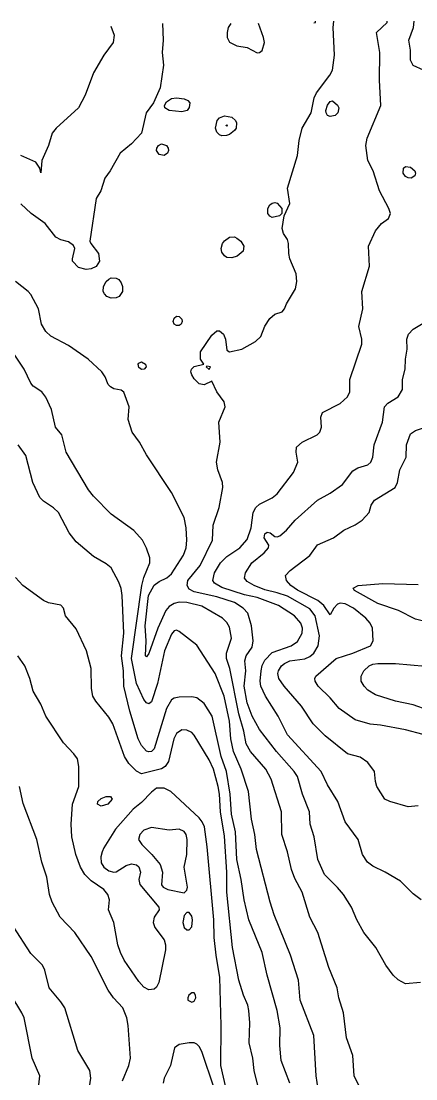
# Model space of a CAD drawing. Header units: inches. Extents: x 3311818 to 3313075, y 1372003 to 1372737.
# Drawn here: x 3311929.9 to 3311989.7, y 1372568 to 1372728.4 of the extents above; entities that cross this region are included whole.
import ezdxf

# ---------------------------------------------------------------- set-up
doc = ezdxf.new("R2010")
doc.units = ezdxf.units.IN
doc.header["$MEASUREMENT"] = 0

msp = doc.modelspace()

# ---------------------------------------------------------------- linework, layer by layer
for points, elevation in [([(3311990.4, 1372582.64), (3311988.11, 1372582.45), (3311986.97, 1372583.04), (3311986.26, 1372583.75), (3311985.15, 1372585.27), (3311983.6, 1372587.94), (3311981.8, 1372590.23), (3311980.73, 1372592.13), (3311979.93, 1372594.04), (3311978.69, 1372595.95), (3311977.82, 1372597.02), (3311975.83, 1372599), (3311974.83, 1372601.28), (3311974.27, 1372604.71), (3311973.67, 1372606.62), (3311973.54, 1372608.52), (3311972.5, 1372611.19), (3311971.72, 1372613.86), (3311971.23, 1372614.62), (3311968.55, 1372617.67), (3311966, 1372620.97), (3311964.89, 1372623.01), (3311964.1, 1372625.04), (3311963.68, 1372627.58), (3311963.92, 1372629.87), (3311963.76, 1372631.39), (3311963.96, 1372632.15), (3311964.86, 1372633.48), (3311965.04, 1372634.44), (3311964.76, 1372636.73), (3311964.21, 1372638.63), (3311963.52, 1372639.4), (3311962.19, 1372640.25), (3311959.52, 1372641.11), (3311956.09, 1372641.88), (3311955.33, 1372642.29), (3311955, 1372642.83), (3311955.13, 1372643.59), (3311957.01, 1372645.87), (3311958.87, 1372649.69), (3311958.97, 1372651.97), (3311959.87, 1372654.64), (3311960.41, 1372657.69), (3311960.36, 1372658.45), (3311959.67, 1372660.36), (3311959.47, 1372661.5), (3311960.02, 1372664.55), (3311959.84, 1372667.6), (3311960.79, 1372669.89), (3311960.65, 1372670.65), (3311959.52, 1372672.17), (3311958.76, 1372673.81), (3311957.62, 1372673.23), (3311956.86, 1372673.42), (3311956.09, 1372674.15), (3311955.71, 1372674.76), (3311955.6, 1372675.22), (3311955.68, 1372675.6), (3311956.09, 1372676.03), (3311957.55, 1372676.37), (3311957.05, 1372677.13), (3311957.04, 1372678.27), (3311958.76, 1372680.78), (3311959.52, 1372681.46), (3311959.91, 1372681.45), (3311960.52, 1372680.94), (3311960.82, 1372680.18), (3311961.05, 1372678.51), (3311961.43, 1372678.26), (3311963.3, 1372678.65), (3311965.38, 1372679.8), (3311966.18, 1372680.56), (3311966.77, 1372682.13), (3311967.53, 1372683.3), (3311968.29, 1372683.94), (3311969.43, 1372684.33), (3311969.79, 1372684.75), (3311970.09, 1372685.51), (3311971.44, 1372687.8), (3311971.66, 1372688.94), (3311971.55, 1372690.09), (3311970.59, 1372692.37), (3311970.41, 1372693.14), (3311970.39, 1372694.66), (3311970.2, 1372695.28), (3311969.64, 1372696.18), (3311969.44, 1372696.95), (3311969.72, 1372698.85), (3311970.59, 1372700.76), (3311970.21, 1372703.05), (3311971.76, 1372708), (3311971.99, 1372710.29), (3311972.44, 1372712.19), (3311973.82, 1372714.48), (3311974.29, 1372716.77), (3311974.61, 1372717.53), (3311976.62, 1372720.2), (3311977.03, 1372720.96), (3311977.34, 1372723.25), (3311977.13, 1372727.44), (3311977.23, 1372728.39)], 4499), ([(3311990.49, 1372595.18), (3311989.25, 1372596.07), (3311987.35, 1372598), (3311985.04, 1372599.38), (3311983.15, 1372600.29), (3311982.34, 1372600.9), (3311981.61, 1372602.04), (3311980.93, 1372604.33), (3311978.97, 1372607), (3311977.87, 1372610.05), (3311976.29, 1372612.59), (3311975.33, 1372614.62), (3311970.2, 1372620.19), (3311968.8, 1372623.01), (3311966.9, 1372626.06), (3311966.2, 1372627.58), (3311966.06, 1372628.34), (3311966.22, 1372629.87), (3311966.38, 1372630.71), (3311966.77, 1372631.52), (3311967.91, 1372632.65), (3311970.79, 1372633.68), (3311971.72, 1372634.34), (3311972.46, 1372635.58), (3311972.52, 1372636.35), (3311972.26, 1372637.11), (3311971.27, 1372638.25), (3311968.86, 1372639.78), (3311965.62, 1372641), (3311963.72, 1372641.42), (3311960.29, 1372642.53), (3311959.14, 1372643.17), (3311958.91, 1372643.59), (3311959.18, 1372644.73), (3311960.07, 1372646.26), (3311961.05, 1372647.2), (3311962.99, 1372648.54), (3311964.1, 1372649.79), (3311964.7, 1372651.59), (3311965.02, 1372653.88), (3311965.43, 1372654.64), (3311966, 1372655.18), (3311967.91, 1372656.12), (3311968.67, 1372656.72), (3311971.12, 1372659.98), (3311971.8, 1372661.5), (3311971.54, 1372663.03), (3311971.59, 1372663.79), (3311972.44, 1372664.55), (3311974.73, 1372665.69), (3311975.13, 1372666.07), (3311975.4, 1372666.84), (3311975.3, 1372668.36), (3311975.53, 1372669.06), (3311978.2, 1372670.42), (3311979.3, 1372671.41), (3311979.67, 1372672.17), (3311979.67, 1372674.08), (3311981.51, 1372679.41), (3311981.49, 1372680.18), (3311981.03, 1372682.08), (3311981.63, 1372684.75), (3311981.47, 1372687.42), (3311982.63, 1372691.23), (3311982.5, 1372694.28), (3311983.54, 1372696.6), (3311984.45, 1372697.71), (3311985.51, 1372698.47), (3311985.83, 1372699.23), (3311985.6, 1372700), (3311984.18, 1372702.66), (3311983.19, 1372705.71), (3311982.4, 1372707.24), (3311982.1, 1372709.52), (3311982.28, 1372710.67), (3311984.35, 1372715.62), (3311984.17, 1372719.43), (3311984.2, 1372723.63), (3311983.69, 1372726.68), (3311985.31, 1372728.2), (3311985.31, 1372728.39)], 4500), ([(3311974.2, 1372728.13), (3311974.47, 1372728.2), (3311974.47, 1372728.39)], 4498), ([(3311990.81, 1372720.96), (3311989.25, 1372721.68), (3311988.84, 1372722.48), (3311988.85, 1372724.01), (3311988.62, 1372725.53), (3311989.32, 1372727.44), (3311989.44, 1372728.39)], 4501), ([(3311951.26, 1372728.01), (3311951.41, 1372725.53), (3311951.25, 1372723.63), (3311951.43, 1372721.72), (3311950.91, 1372718.29), (3311949.93, 1372716), (3311948.83, 1372714.48), (3311948.09, 1372711.43), (3311946.57, 1372709.77), (3311944.85, 1372708.38), (3311943.34, 1372705.71), (3311942.53, 1372704.57), (3311941.96, 1372702.66), (3311941.23, 1372701.49), (3311940.27, 1372695.04), (3311940.4, 1372694.66), (3311941.6, 1372693.14), (3311941.73, 1372691.99), (3311941.23, 1372691.17), (3311940.47, 1372690.83), (3311939.7, 1372690.74), (3311938.56, 1372691.03), (3311937.66, 1372691.99), (3311937.63, 1372692.37), (3311938.02, 1372693.9), (3311937.8, 1372694.4), (3311937.04, 1372694.93), (3311935.89, 1372695.23), (3311935.13, 1372695.66), (3311933.51, 1372697.71), (3311931.4, 1372699.23), (3311929.8, 1372700.68)], 4499), ([(3311943.45, 1372727.63), (3311943.94, 1372726.29), (3311943.82, 1372725.15), (3311942.37, 1372723.23), (3311940.85, 1372720.58), (3311939.55, 1372717.15), (3311938.54, 1372715.24), (3311935.19, 1372712.19), (3311934.56, 1372711.43), (3311934.01, 1372709.52), (3311933.02, 1372707.24), (3311932.84, 1372705.41), (3311932.69, 1372706.09), (3311932.08, 1372706.99), (3311929.82, 1372708)], 4500), ([(3311961.62, 1372728.04), (3311961.24, 1372727.44), (3311961.1, 1372726.68), (3311961.08, 1372725.91), (3311961.43, 1372725.2), (3311962.57, 1372724.66), (3311964.1, 1372724.38), (3311965.62, 1372723.6), (3311966, 1372723.66), (3311966.38, 1372723.96), (3311966.74, 1372725.15), (3311966.61, 1372725.91), (3311965.85, 1372728.01)], 4498), ([(3311955, 1372714.86), (3311954.19, 1372714.64), (3311952.28, 1372714.84), (3311951.66, 1372715.24), (3311951.59, 1372715.62), (3311951.9, 1372716.18), (3311952.66, 1372716.64), (3311953.43, 1372716.76), (3311954.57, 1372716.63), (3311955.11, 1372716.38), (3311955.41, 1372716), (3311955.33, 1372715.3), (3311955, 1372714.86)], 4499), ([(3311977.43, 1372714.1), (3311976.68, 1372713.93), (3311976.29, 1372714.1), (3311976.07, 1372714.48), (3311976.03, 1372714.86), (3311976.29, 1372715.63), (3311976.68, 1372716.19), (3311977.06, 1372716.29), (3311977.82, 1372715.65), (3311978, 1372715.24), (3311977.85, 1372714.48), (3311977.43, 1372714.1)], 4500), ([(3311960.98, 1372711.05), (3311960.29, 1372711), (3311959.91, 1372711.15), (3311959.52, 1372711.57), (3311959.32, 1372712.19), (3311959.56, 1372713.34), (3311959.91, 1372713.74), (3311960.67, 1372714.05), (3311961.81, 1372713.81), (3311962.33, 1372713.34), (3311962.5, 1372712.95), (3311962.43, 1372712.19), (3311962.17, 1372711.81), (3311961.43, 1372711.21), (3311960.98, 1372711.05)], 4499), ([(3311961.12, 1372712.57), (3311961.05, 1372712.48), (3311960.87, 1372712.57), (3311961.05, 1372712.65), (3311961.12, 1372712.57)], 4500), ([(3311952.02, 1372708.38), (3311951.52, 1372708.03), (3311950.76, 1372708.19), (3311950.39, 1372708.76), (3311950.42, 1372709.14), (3311950.66, 1372709.52), (3311951.14, 1372709.77), (3311951.89, 1372709.52), (3311952.14, 1372709.14), (3311952.19, 1372708.76), (3311952.02, 1372708.38)], 4499), ([(3311988.94, 1372704.57), (3311988.49, 1372704.61), (3311988.11, 1372704.84), (3311987.77, 1372705.33), (3311987.79, 1372706.09), (3311988.11, 1372706.34), (3311988.87, 1372706.25), (3311989.5, 1372705.71), (3311989.62, 1372705.33), (3311989.53, 1372704.95), (3311988.94, 1372704.57)], 4501), ([(3311968.99, 1372698.85), (3311967.91, 1372698.6), (3311967.53, 1372698.8), (3311967.26, 1372699.23), (3311967.24, 1372700), (3311967.53, 1372700.52), (3311967.91, 1372700.81), (3311968.29, 1372700.9), (3311968.67, 1372700.79), (3311969.36, 1372700), (3311969.39, 1372699.23), (3311968.99, 1372698.85)], 4499), ([(3311962.61, 1372692.75), (3311961.81, 1372692.5), (3311961.05, 1372692.58), (3311960.67, 1372692.81), (3311960.29, 1372693.37), (3311960.18, 1372693.9), (3311960.39, 1372694.66), (3311960.67, 1372695.09), (3311961.43, 1372695.64), (3311962.19, 1372695.67), (3311962.57, 1372695.5), (3311963.14, 1372695.04), (3311963.61, 1372694.28), (3311963.51, 1372693.52), (3311962.61, 1372692.75)], 4499), ([(3311981.45, 1372566.22), (3311980.32, 1372568.5), (3311980.13, 1372571.55), (3311979.14, 1372574.22), (3311978.72, 1372578.03), (3311978.02, 1372580.32), (3311977.74, 1372581.84), (3311976.5, 1372584.89), (3311974.83, 1372590.23), (3311973.63, 1372592.54), (3311972.45, 1372596.33), (3311971.34, 1372598.38), (3311970.81, 1372599.76), (3311970.21, 1372602.43), (3311969.39, 1372605.09), (3311969.33, 1372608.52), (3311967.73, 1372613.48), (3311966.96, 1372615), (3311964.6, 1372617.67), (3311963.97, 1372618.81), (3311963.61, 1372620.72), (3311962.83, 1372623.39), (3311961.51, 1372630.25), (3311961, 1372631.77), (3311961, 1372632.54), (3311961.76, 1372634.82), (3311961.43, 1372636.53), (3311961.05, 1372637.21), (3311960.36, 1372637.87), (3311957.24, 1372639.7), (3311954.95, 1372640.26), (3311953.81, 1372640.29), (3311953.04, 1372640.11), (3311952.28, 1372639.64), (3311951.79, 1372639.01), (3311950.6, 1372636.35), (3311949.23, 1372632.5), (3311948.85, 1372632.03), (3311948.73, 1372632.15), (3311948.82, 1372634.44), (3311948.65, 1372636.73), (3311949.17, 1372641.3), (3311950, 1372642.85), (3311950.76, 1372643.45), (3311951.93, 1372643.97), (3311952.66, 1372644.61), (3311954.48, 1372647.4), (3311954.86, 1372648.54), (3311954.98, 1372649.69), (3311954.88, 1372651.59), (3311954.56, 1372653.12), (3311952.66, 1372656.9), (3311948.84, 1372662.64), (3311947.81, 1372664.55), (3311946.7, 1372666.07), (3311946.1, 1372667.98), (3311946.21, 1372669.89), (3311945.42, 1372672.13), (3311945.04, 1372672.45), (3311943.9, 1372672.63), (3311943.39, 1372672.94), (3311943.04, 1372673.32), (3311942.61, 1372674.46), (3311942.09, 1372675.22), (3311940.04, 1372677.13), (3311937.04, 1372679.19), (3311934.37, 1372680.64), (3311933.59, 1372681.32), (3311932.96, 1372682.46), (3311932.52, 1372684.75), (3311931.32, 1372686.95), (3311930.94, 1372687.42), (3311929.03, 1372688.94)], 4498), ([(3311944.72, 1372686.66), (3311944.28, 1372686.42), (3311943.52, 1372686.38), (3311942.86, 1372686.66), (3311942.48, 1372687.04), (3311942.31, 1372687.42), (3311942.35, 1372688.18), (3311942.73, 1372688.94), (3311943.14, 1372689.29), (3311943.52, 1372689.46), (3311944.28, 1372689.43), (3311944.66, 1372689.21), (3311945.04, 1372688.73), (3311945.24, 1372688.18), (3311945.24, 1372687.42), (3311944.72, 1372686.66)], 4499), ([(3311954.11, 1372682.46), (3311953.81, 1372682.26), (3311953.43, 1372682.23), (3311953.04, 1372682.44), (3311952.88, 1372682.84), (3311953.04, 1372683.38), (3311953.43, 1372683.64), (3311953.81, 1372683.61), (3311954.21, 1372683.23), (3311954.28, 1372682.84), (3311954.11, 1372682.46)], 4499), ([(3311990.01, 1372609.4), (3311988.49, 1372609.29), (3311985.73, 1372610.05), (3311984.99, 1372610.43), (3311983.76, 1372612.33), (3311983.55, 1372613.1), (3311983.43, 1372614.62), (3311982.39, 1372616.01), (3311981.25, 1372616.82), (3311979.34, 1372617.31), (3311975.91, 1372620.03), (3311974.12, 1372621.86), (3311972.36, 1372624.53), (3311969.72, 1372627.58), (3311968.93, 1372628.72), (3311968.77, 1372629.49), (3311968.85, 1372629.87), (3311969.34, 1372630.63), (3311969.78, 1372631.01), (3311970.58, 1372631.41), (3311972.86, 1372631.68), (3311973.63, 1372632.04), (3311974.22, 1372632.54), (3311974.89, 1372633.68), (3311975.07, 1372635.2), (3311974.43, 1372638.25), (3311973.63, 1372639.29), (3311970.2, 1372641.19), (3311968.67, 1372641.73), (3311966.77, 1372642.16), (3311965.19, 1372642.83), (3311964.1, 1372643.44), (3311963.72, 1372643.93), (3311963.84, 1372644.73), (3311964.8, 1372646.26), (3311966.69, 1372647.78), (3311967.34, 1372648.54), (3311967.42, 1372648.92), (3311966.7, 1372650.07), (3311966.77, 1372650.64), (3311967.15, 1372650.91), (3311967.58, 1372650.83), (3311968.29, 1372650.24), (3311968.67, 1372650.2), (3311969.05, 1372650.36), (3311970.07, 1372651.21), (3311971.37, 1372652.74), (3311974.77, 1372655.74), (3311976.68, 1372656.81), (3311978.58, 1372658.15), (3311980.11, 1372660.22), (3311980.87, 1372660.64), (3311982.39, 1372661.12), (3311982.83, 1372661.5), (3311983.14, 1372662.26), (3311983.36, 1372664.17), (3311984.62, 1372667.6), (3311984.92, 1372669.89), (3311985.44, 1372670.47), (3311986.99, 1372671.41), (3311987.67, 1372672.55), (3311987.67, 1372674.08), (3311988.05, 1372675.6), (3311988.11, 1372677.13), (3311988.38, 1372678.65), (3311988.33, 1372680.18), (3311988.57, 1372680.94), (3311989.25, 1372681.67), (3311991.54, 1372683.04)], 4501), ([(3311975.04, 1372565.46), (3311974.59, 1372568.5), (3311974.19, 1372574.6), (3311972.14, 1372579.94), (3311971.87, 1372582.99), (3311970.7, 1372586.8), (3311968.21, 1372592.9), (3311967.59, 1372594.8), (3311965.53, 1372602.81), (3311965.28, 1372605.09), (3311964.75, 1372607.38), (3311964.32, 1372611.57), (3311963.21, 1372615), (3311962.05, 1372617.67), (3311961.64, 1372619.58), (3311961.43, 1372622.24), (3311960.62, 1372626.06), (3311959.28, 1372629.49), (3311956.47, 1372633.78), (3311953.81, 1372635.84), (3311953.43, 1372636.03), (3311953.04, 1372635.93), (3311952.66, 1372635.47), (3311951.58, 1372632.92), (3311950.54, 1372627.96), (3311949.61, 1372625.21), (3311949.23, 1372624.87), (3311948.85, 1372625.03), (3311948.47, 1372625.56), (3311947.34, 1372627.96), (3311946.61, 1372631.77), (3311948.16, 1372642.83), (3311948.47, 1372644.06), (3311949.39, 1372646.26), (3311949.34, 1372647.02), (3311948.85, 1372648.5), (3311948.23, 1372649.69), (3311946.95, 1372651.15), (3311943.52, 1372653.65), (3311940.85, 1372656.35), (3311940.09, 1372657.33), (3311936.69, 1372663.03), (3311936.01, 1372665.69), (3311935.05, 1372666.84), (3311934.45, 1372669.51), (3311933.61, 1372671.38), (3311933, 1372672.17), (3311931.7, 1372673.07), (3311931.32, 1372673.51), (3311930.31, 1372675.6), (3311928.79, 1372677.89)], 4497), ([(3311948.49, 1372675.6), (3311948.09, 1372675.58), (3311947.71, 1372675.89), (3311947.61, 1372676.37), (3311947.71, 1372676.54), (3311948.09, 1372676.72), (3311948.71, 1372676.37), (3311948.79, 1372675.98), (3311948.49, 1372675.6)], 4499), ([(3311958.38, 1372675.57), (3311958.54, 1372675.98), (3311958, 1372676.1), (3311957.91, 1372675.98), (3311958.38, 1372675.57)], 4499), ([(3311990.78, 1372620.21), (3311988.11, 1372620.95), (3311984.3, 1372621.66), (3311982.77, 1372621.78), (3311980.49, 1372622.46), (3311978.04, 1372624.15), (3311976.68, 1372625.81), (3311974.85, 1372627.58), (3311974.4, 1372628.34), (3311974.36, 1372628.72), (3311974.52, 1372629.1), (3311977.62, 1372631.77), (3311980.11, 1372632.57), (3311982.79, 1372633.68), (3311983.21, 1372634.44), (3311983.1, 1372636.35), (3311982.76, 1372637.11), (3311982.07, 1372637.87), (3311980.22, 1372639.4), (3311978.96, 1372640.03), (3311978.2, 1372640.13), (3311977.82, 1372639.99), (3311977.26, 1372639.4), (3311976.68, 1372638.38), (3311975.73, 1372639.78), (3311974.84, 1372640.54), (3311971.72, 1372642.14), (3311970.73, 1372642.83), (3311970.08, 1372643.59), (3311969.93, 1372644.35), (3311970.62, 1372645.11), (3311973.63, 1372647.35), (3311974.77, 1372649), (3311977.18, 1372650.07), (3311978.78, 1372651.21), (3311980.49, 1372652.02), (3311981.56, 1372652.74), (3311982.59, 1372653.88), (3311982.92, 1372655.02), (3311983.43, 1372655.78), (3311986.52, 1372657.69), (3311986.91, 1372658.45), (3311987.24, 1372660.36), (3311988.23, 1372662.26), (3311988.27, 1372664.17), (3311988.87, 1372665.81), (3311989.63, 1372666.34), (3311991.16, 1372666.81)], 4502), ([(3311970.59, 1372567.36), (3311969.25, 1372570.79), (3311969.05, 1372573.08), (3311969.1, 1372575.75), (3311968.64, 1372578.41), (3311967.15, 1372583.74), (3311966.39, 1372587.18), (3311964.37, 1372592.13), (3311963.65, 1372595.18), (3311963.21, 1372598.23), (3311962.57, 1372601.28), (3311962.34, 1372605.47), (3311961.73, 1372608.14), (3311961.56, 1372611.19), (3311960.96, 1372614.62), (3311960.19, 1372616.91), (3311958.79, 1372623.01), (3311957.6, 1372624.91), (3311956.47, 1372625.77), (3311955.71, 1372625.93), (3311953.81, 1372625.9), (3311953.04, 1372625.73), (3311952.66, 1372625.47), (3311951.91, 1372624.15), (3311950, 1372618.06), (3311949.61, 1372617.67), (3311949.23, 1372617.59), (3311948.85, 1372617.72), (3311948.09, 1372618.55), (3311947.61, 1372619.58), (3311946.33, 1372623.77), (3311945.44, 1372627.58), (3311945.36, 1372629.87), (3311945.08, 1372632.15), (3311945.45, 1372635.58), (3311945.19, 1372641.3), (3311945.04, 1372642.37), (3311944.66, 1372643.34), (3311943.51, 1372645.49), (3311942.75, 1372646.1), (3311940.85, 1372647.2), (3311938.18, 1372649.47), (3311937.16, 1372650.83), (3311935.51, 1372653.9), (3311934.75, 1372654.6), (3311933.23, 1372655.6), (3311932.68, 1372656.17), (3311931.62, 1372658.45), (3311930.56, 1372662.56), (3311929.42, 1372664.17)], 4496), ([(3311965.94, 1372566.22), (3311965.18, 1372569.27), (3311964.95, 1372571.17), (3311964.4, 1372573.46), (3311964.5, 1372576.51), (3311964.39, 1372578.41), (3311964.23, 1372579.18), (3311963.54, 1372580.7), (3311962.83, 1372582.99), (3311961.88, 1372587.94), (3311961.04, 1372596.33), (3311961.03, 1372599.38), (3311960.67, 1372604.81), (3311960.09, 1372608.52), (3311959.93, 1372611.19), (3311959.72, 1372612.33), (3311958.99, 1372615), (3311958.38, 1372616.39), (3311956.09, 1372620.13), (3311955.71, 1372620.54), (3311954.95, 1372620.9), (3311954.19, 1372620.93), (3311953.43, 1372620.4), (3311953.02, 1372619.58), (3311952.2, 1372616.15), (3311951.67, 1372615.38), (3311951.14, 1372615.04), (3311948.09, 1372614.29), (3311947.33, 1372614.66), (3311946.18, 1372615.85), (3311945.55, 1372616.91), (3311943.75, 1372621.86), (3311943.14, 1372622.85), (3311941.17, 1372625.29), (3311940.74, 1372626.06), (3311940.52, 1372627.2), (3311940.5, 1372630.25), (3311939.78, 1372632.92), (3311938.18, 1372636.25), (3311936.6, 1372638.25), (3311936.27, 1372639.41), (3311935.89, 1372639.84), (3311933.99, 1372640.2), (3311933.23, 1372640.55), (3311930.1, 1372642.83), (3311929.03, 1372644.05)], 4495), ([(3311992.3, 1372637.05), (3311989.63, 1372637.7), (3311987.02, 1372639.01), (3311983.92, 1372640.1), (3311980.39, 1372642.06), (3311980.17, 1372642.44), (3311980.93, 1372642.83), (3311984.68, 1372643.14), (3311990.01, 1372642.96)], 4503), ([(3311961.1, 1372565.84), (3311960.11, 1372570.03), (3311960.17, 1372576.13), (3311959.99, 1372583.37), (3311959.4, 1372586.8), (3311959.12, 1372589.47), (3311959.06, 1372592.13), (3311958.06, 1372603.19), (3311957.64, 1372606.24), (3311957.32, 1372607), (3311956.86, 1372607.58), (3311952.57, 1372611.57), (3311951.52, 1372612.11), (3311950.38, 1372612.09), (3311949.61, 1372611.51), (3311948.09, 1372609.9), (3311946.83, 1372608.9), (3311944.14, 1372605.86), (3311942.37, 1372603.04), (3311942.15, 1372602.43), (3311941.96, 1372601.66), (3311941.99, 1372600.79), (3311942.37, 1372600.11), (3311943.14, 1372599.54), (3311943.9, 1372599.35), (3311944.28, 1372599.4), (3311945.8, 1372600.37), (3311946.57, 1372600.62), (3311947.33, 1372600.49), (3311947.71, 1372600.19), (3311947.96, 1372599.38), (3311947.68, 1372598.23), (3311947.83, 1372597.47), (3311950.71, 1372594.04), (3311950.76, 1372593.66), (3311950.01, 1372592.52), (3311949.86, 1372591.75), (3311950.11, 1372590.99), (3311951.55, 1372589.09), (3311951.76, 1372588.32), (3311951.75, 1372587.56), (3311950.72, 1372582.61), (3311950.38, 1372581.94), (3311950, 1372581.6), (3311949.23, 1372581.51), (3311948.47, 1372581.93), (3311947.71, 1372582.79), (3311945.49, 1372586.04), (3311944.9, 1372587.18), (3311944.52, 1372588.32), (3311943.9, 1372591.75), (3311943.11, 1372593.66), (3311943.24, 1372595.18), (3311942.99, 1372595.95), (3311942.39, 1372596.71), (3311940.47, 1372598.04), (3311939.51, 1372599), (3311938.84, 1372600.14), (3311938.15, 1372602.04), (3311937.56, 1372604.71), (3311937.43, 1372606.62), (3311937.64, 1372609.67), (3311938.6, 1372612.33), (3311938.62, 1372615.38), (3311938.38, 1372616.53), (3311937.87, 1372617.29), (3311936.27, 1372618.99), (3311933.61, 1372623.01), (3311932.84, 1372624.82), (3311931.69, 1372626.82), (3311931.16, 1372628.72), (3311930.4, 1372630.63), (3311929.34, 1372632.15)], 4494), ([(3311991.54, 1372623.94), (3311989.25, 1372624.73), (3311986.58, 1372625.28), (3311983.54, 1372626.25), (3311982.39, 1372626.97), (3311981.82, 1372627.58), (3311981.38, 1372628.34), (3311981.37, 1372629.1), (3311981.8, 1372629.87), (3311982.59, 1372630.63), (3311983.15, 1372630.88), (3311983.92, 1372631), (3311986.58, 1372631.01), (3311991.16, 1372630.59)], 4503), ([(3311945.23, 1372567.74), (3311946.2, 1372570.03), (3311946.44, 1372571.17), (3311946.09, 1372576.13), (3311945.87, 1372577.27), (3311945.29, 1372578.79), (3311943.88, 1372580.32), (3311943.07, 1372581.46), (3311940.47, 1372586.56), (3311938, 1372590.23), (3311935.77, 1372592.52), (3311934.57, 1372594.8), (3311934.16, 1372595.95), (3311933.77, 1372598.61), (3311933.01, 1372600.9), (3311932.24, 1372604.33), (3311930.18, 1372609.75), (3311929.61, 1372612.33)], 4493), ([(3311942.98, 1372609.67), (3311941.99, 1372609.37), (3311941.44, 1372609.67), (3311941.51, 1372610.05), (3311941.99, 1372610.53), (3311942.75, 1372610.84), (3311943.42, 1372610.81), (3311943.65, 1372610.43), (3311942.98, 1372609.67)], 4495), ([(3311954.57, 1372596.24), (3311954.95, 1372596.62), (3311955.05, 1372597.09), (3311954.59, 1372600.14), (3311954.95, 1372602.04), (3311955.02, 1372604.33), (3311954.89, 1372605.09), (3311954.57, 1372605.53), (3311953.81, 1372605.86), (3311952.28, 1372605.74), (3311949.61, 1372606.15), (3311948.47, 1372605.73), (3311947.86, 1372605.09), (3311947.67, 1372604.33), (3311948.14, 1372603.57), (3311949.68, 1372602.04), (3311950.94, 1372600.52), (3311951.27, 1372599.38), (3311951.14, 1372597.46), (3311951.39, 1372597.09), (3311952.11, 1372596.71), (3311954.57, 1372596.24)], 4493), ([(3311955.33, 1372590.63), (3311955.71, 1372591.07), (3311955.83, 1372592.13), (3311955.71, 1372592.69), (3311955.33, 1372593.24), (3311954.95, 1372593.25), (3311954.57, 1372592.78), (3311954.38, 1372591.75), (3311954.58, 1372590.99), (3311954.95, 1372590.64), (3311955.33, 1372590.63)], 4493), ([(3311940, 1372565.46), (3311940.45, 1372568.12), (3311940.27, 1372569.27), (3311938.44, 1372572.32), (3311936.46, 1372578.79), (3311935.89, 1372579.71), (3311934.12, 1372581.84), (3311933.45, 1372584.51), (3311933.12, 1372585.27), (3311931.32, 1372587.02), (3311928.65, 1372591.16)], 4492), ([(3311932.24, 1372564.31), (3311932.68, 1372568.5), (3311931.54, 1372571.17), (3311930.31, 1372577.27), (3311929.99, 1372578.03), (3311928.35, 1372580.7)], 4491), ([(3311956.09, 1372579.81), (3311956.33, 1372580.32), (3311956.29, 1372580.7), (3311956.09, 1372581.06), (3311955.71, 1372581.08), (3311955.27, 1372580.7), (3311955.1, 1372580.32), (3311955.13, 1372579.94), (3311955.71, 1372579.64), (3311956.09, 1372579.81)], 4493), ([(3311959.13, 1372566.6), (3311957.24, 1372572.18), (3311956.86, 1372572.91), (3311956.47, 1372573.29), (3311956.09, 1372573.46), (3311955.33, 1372573.5), (3311953.81, 1372573.24), (3311953.11, 1372572.7), (3311952.49, 1372570.03), (3311951.54, 1372568.12), (3311951.41, 1372567.36)], 4493)]:
    msp.add_lwpolyline(points, dxfattribs=dict(elevation=elevation))

doc.saveas('drawing.dxf')
